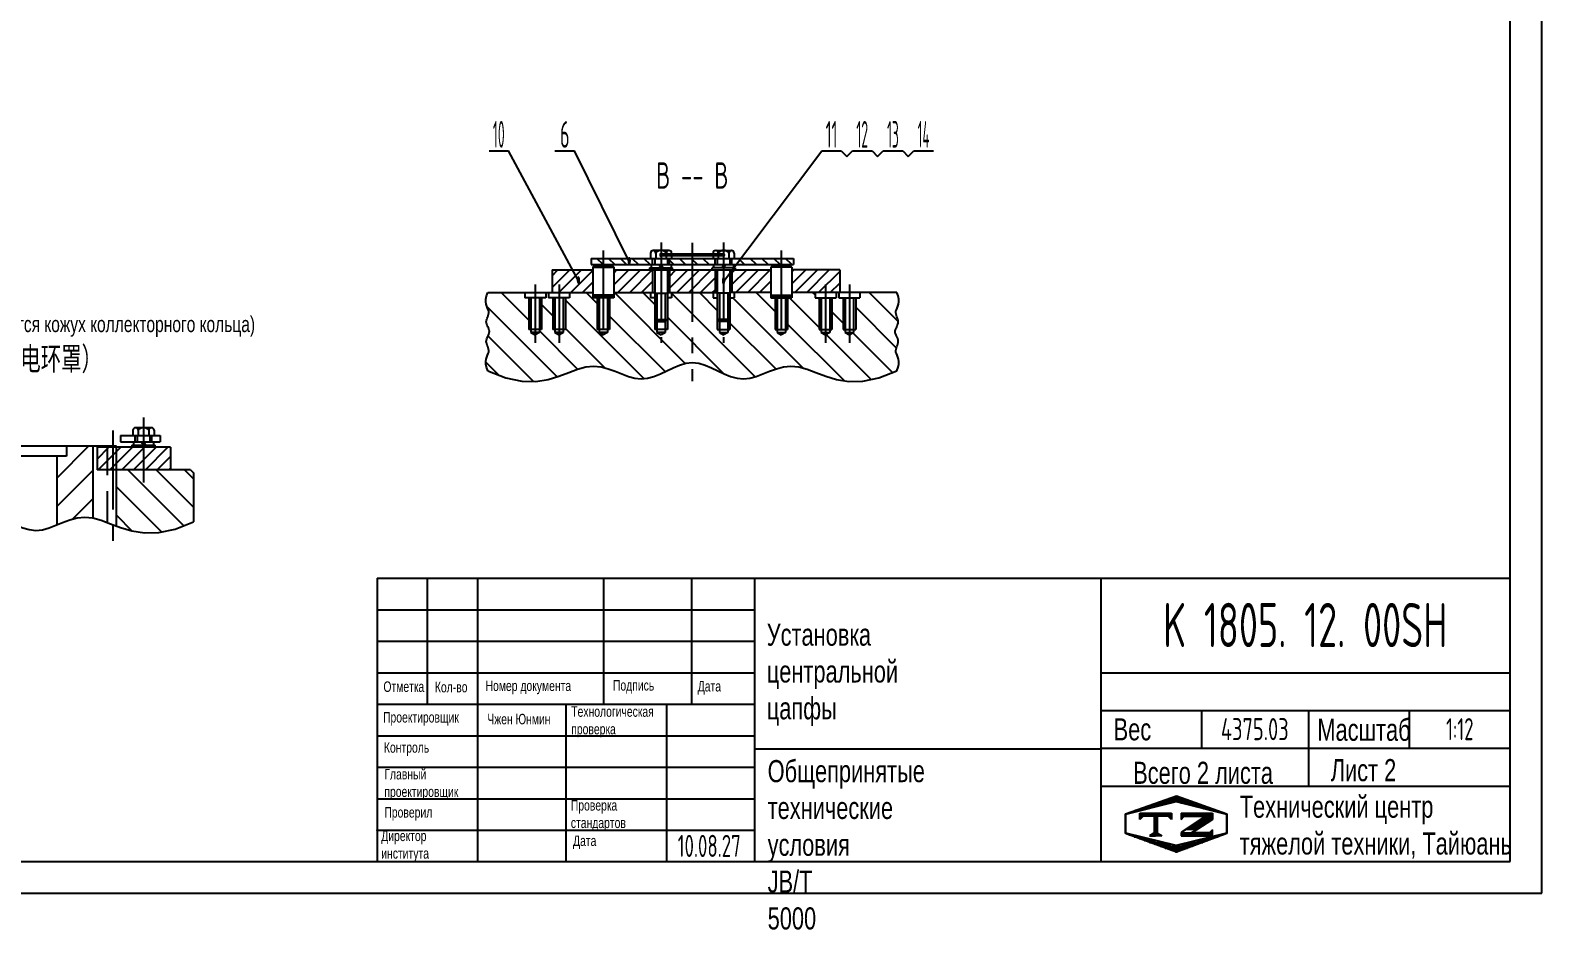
# Model space of a CAD drawing. Header units: millimetres. Extents: x 0 to 5040, y -69 to 3564.
# Drawn here: x 2164 to 5040, y -69 to 1641 of the extents above; entities that cross this region are included whole.
import ezdxf
from ezdxf.enums import TextEntityAlignment as Align

# ---------------------------------------------------------------- set-up
doc = ezdxf.new("R2010")
doc.units = ezdxf.units.MM
doc.header["$LTSCALE"] = 120
doc.linetypes.add('F', pattern=[0.75, 0.5, -0.25])
doc.linetypes.add('G', pattern=[2, 1.25, -0.25, 0.25, -0.25])
for name, color, linetype in [('01', 7, 'Continuous'), ('02', 1, 'Continuous'), ('04', 2, 'F'), ('05', 4, 'G'), ('11', 3, 'Continuous'), ('THICK', 7, 'Continuous')]:
    doc.layers.add(name, color=color, linetype=linetype)
doc.styles.get("Standard").update_dxf_attribs({"font": 'isocp', "width": 0.707, "bigfont": 'intecad.shx'})

# ---------------------------------------------------------------- blocks, each defined once
blk = doc.blocks.new('*U7', base_point=(2312.7, 364.8))
at = {"layer": '01', "color": 7, "linetype": 'Continuous'}
for p, q in [((2573.5, 385.2), (2649.5, 385.2)), ((2573.5, 385.2), (2573.5, 373.2)), ((2597.5, 395.2), (2597.5, 385.2)), ((2601.5, 373.2), (2601.5, 385.2)), ((2627.5, 400.2), (2602.5, 400.2)), ((2605.5, 385.2), (2605.5, 373.2)), ((2607.5, 395.2), (2607.5, 385.2)), ((2632.5, 400.2), (2627.5, 400.2)), ((2627.5, 395.2), (2627.5, 385.2)), ((2629.5, 385.2), (2629.5, 373.2)), ((2633.5, 373.2), (2633.5, 385.2)), ((2637.5, 395.2), (2637.5, 385.2)), ((2649.5, 385.2), (2649.5, 373.2)), ((2566.2, 364.8), (2059.2, 364.8)), ((2059.2, 213), (2059.2, 364.8)), ((2154.2, 364.8), (2154.2, 345.8)), ((2471.2, 345.8), (2154.2, 345.8)), ((2173, 345.8), (2173, 215.3)), ((2452.4, 345.8), (2452.4, 215.3)), ((2471.2, 364.8), (2471.2, 345.8)), ((2521.2, 364.8), (2521.2, 228.8)), ((2668.7, 363.2), (2529.2, 363.2)), ((2529.2, 363.2), (2529.2, 320.2)), ((2573.5, 373.2), (2649.5, 373.2)), ((2595.5, 367.2), (2595.5, 363.2)), ((2595.5, 367.2), (2639.5, 367.2)), ((2598.5, 373.2), (2598.5, 367.2)), ((2617.5, 367.2), (2614, 373.2)), ((2617.5, 373.2), (2621, 367.2)), ((2636.5, 373.2), (2636.5, 367.2)), ((2639.5, 363.2), (2639.5, 367.2)), ((2668.7, 363.2), (2668.7, 320.2)), ((1912.7, 314.2), (1918.7, 320.2)), ((2059.2, 320.2), (1918.7, 320.2)), ((2706.7, 320.2), (2529.2, 320.2)), ((2566.2, 213), (2566.2, 320.2)), ((2706.7, 320.2), (2712.7, 314.2)), ((1912.7, 314.2), (1912.7, 220.9)), ((2712.7, 314.2), (2712.7, 220.9))]:
    blk.add_line(p, q, dxfattribs=at)
for centre, radius, start, end in [((2602.5, 395.2), 5, 0, 180), ((2617.5, 387.7), 12.5, 36.8699, 143.1301), ((2632.5, 395.2), 5, 0, 180)]:
    blk.add_arc(centre, radius, start, end, dxfattribs=at)
blk.add_point((2617.5, 373.2), dxfattribs=at)
at = {"layer": '02'}
blk.add_lwpolyline([(1912.7, 220.9), (1947.9, 207.1), (1979, 200.8), (2006.3, 200.2), (2030.4, 203.9), (2051.8, 210.2), (2070.9, 217.5), (2088.3, 224.3), (2104.4, 228.9), (2119.6, 230.2), (2134.2, 228.5), (2148.2, 224.8), (2161.7, 219.9), (2174.8, 214.6), (2187.6, 209.8), (2200.2, 206.2), (2212.7, 204.9), (2225.2, 206.3), (2237.7, 209.9), (2250.2, 215), (2262.7, 220.9), (2275.2, 226.8), (2287.7, 231.9), (2300.2, 235.5), (2312.7, 236.9), (2325.2, 235.5), (2337.7, 231.9), (2350.2, 226.8), (2362.7, 220.9), (2375.2, 215), (2387.7, 209.9), (2400.2, 206.3), (2412.7, 204.9), (2425.2, 206.2), (2437.8, 209.8), (2450.6, 214.6), (2463.7, 219.9), (2477.2, 224.8), (2491.2, 228.5), (2505.8, 230.2), (2521, 228.9), (2537.1, 224.3), (2554.5, 217.5), (2573.6, 210.2), (2595, 203.9), (2619.1, 200.2), (2646.4, 200.8), (2677.5, 207.1), (2712.7, 220.9)], dxfattribs=at)
at = {"layer": '04', "color": 2, "linetype": 'F'}
for p, q in [((2076.7, 219.8), (2076.7, 364.8)), ((2548.7, 219.8), (2548.7, 364.8)), ((2566.2, 320.2), (2566.2, 364.8))]:
    blk.add_line(p, q, dxfattribs=at)
at = {"layer": '05', "color": 4, "linetype": 'G'}
for p, q in [((2617.5, 419.3), (2617.5, 295.8)), ((2066.2, 394.8), (2066.2, 183.6)), ((2312.7, 394.8), (2312.7, 206.7)), ((2559.2, 394.8), (2559.2, 183.6))]:
    blk.add_line(p, q, dxfattribs=at)
blk = doc.blocks.new('*U290')
at = {"layer": '01'}
for points in [[(415, 5), (415, 292)], [(25, 5), (415, 5)]]:
    blk.add_lwpolyline(points, dxfattribs=at)
at = {"layer": '02'}
for points in [[(420, 0), (420, 297)], [(0, 0), (420, 0)]]:
    blk.add_lwpolyline(points, dxfattribs=at)
blk = doc.blocks.new('*X294')
at = {"color": 0}
for p, q in [((127.06, 7.8), (132.06, 7.8)), ((127.06, 7.5), (132.06, 7.5)), ((127.06, 7.2), (127.32, 7.2)), ((127.84, 5.4), (129.64, 5.4)), ((128.3, 5.7), (130.1, 5.7)), ((128.77, 6), (130.57, 6)), ((129.23, 6.3), (131.04, 6.3)), ((129.7, 6.6), (131.51, 6.6)), ((130.16, 6.9), (131.98, 6.9)), ((130.62, 7.2), (132.06, 7.2))]:
    blk.add_line(p, q, dxfattribs=at)
blk = doc.blocks.new('*X295')
at = {"color": 0}
for p, q in [((131.84, 5.1), (132.06, 5.1)), ((127.06, 4.8), (132.06, 4.8)), ((127.06, 4.5), (132.06, 4.5))]:
    blk.add_line(p, q, dxfattribs=at)
blk = doc.blocks.new('*X293')
at = {"color": 0}
for p, q in [((122.34, 4.5), (123.72, 4.5)), ((122.82, 4.8), (123.24, 4.8))]:
    blk.add_line(p, q, dxfattribs=at)
blk = doc.blocks.new('*X292')
at = {"color": 0}
for p, q in [((120.53, 7.8), (125.53, 7.8)), ((120.53, 7.5), (125.53, 7.5)), ((120.53, 7.2), (120.79, 7.2)), ((125.27, 7.2), (125.53, 7.2))]:
    blk.add_line(p, q, dxfattribs=at)
blk = doc.blocks.new('*X291')
at = {"color": 0}
for p, q in [((124.1, 9.9), (128.52, 9.9)), ((124.97, 10.2), (127.67, 10.2)), ((125.83, 10.5), (126.82, 10.5)), ((118.22, 7.8), (118.32, 7.8)), ((118.22, 7.5), (118.27, 7.5)), ((118.94, 8.1), (119.52, 8.1)), ((119.8, 8.4), (120.72, 8.4)), ((120.66, 8.7), (121.92, 8.7)), ((121.52, 9), (123.12, 9)), ((122.38, 9.3), (124.32, 9.3)), ((123.24, 9.6), (125.52, 9.6)), ((127.02, 9.6), (129.37, 9.6)), ((128.22, 9.3), (130.22, 9.3)), ((129.42, 9), (131.07, 9)), ((130.62, 8.7), (131.92, 8.7)), ((131.82, 8.4), (132.77, 8.4)), ((133.02, 8.1), (133.62, 8.1)), ((134.22, 7.8), (134.32, 7.8)), ((134.27, 7.5), (134.32, 7.5)), ((118.22, 7.2), (118.27, 7.2)), ((118.22, 6.9), (118.27, 6.9)), ((118.22, 6.6), (118.27, 6.6)), ((118.22, 6.3), (118.27, 6.3)), ((118.22, 6), (118.27, 6)), ((118.22, 5.7), (118.27, 5.7)), ((118.22, 5.4), (118.27, 5.4)), ((118.22, 5.1), (118.27, 5.1)), ((134.27, 7.2), (134.32, 7.2)), ((134.27, 6.9), (134.32, 6.9)), ((134.27, 6.6), (134.32, 6.6)), ((134.27, 6.3), (134.32, 6.3)), ((134.27, 6), (134.32, 6)), ((134.27, 5.7), (134.32, 5.7)), ((134.27, 5.4), (134.32, 5.4)), ((134.27, 5.1), (134.32, 5.1)), ((118.22, 4.8), (118.27, 4.8)), ((118.79, 4.5), (119.42, 4.5)), ((119.61, 4.2), (120.62, 4.2)), ((120.43, 3.9), (121.82, 3.9)), ((121.26, 3.6), (123.02, 3.6)), ((122.08, 3.3), (124.22, 3.3)), ((122.91, 3), (125.42, 3)), ((123.73, 2.7), (128.89, 2.7)), ((127.12, 3), (129.7, 3)), ((128.32, 3.3), (130.51, 3.3)), ((129.52, 3.6), (131.32, 3.6)), ((130.72, 3.9), (132.14, 3.9)), ((131.92, 4.2), (132.95, 4.2)), ((133.12, 4.5), (133.76, 4.5)), ((134.27, 4.8), (134.32, 4.8)), ((124.55, 2.4), (128.07, 2.4)), ((125.38, 2.1), (127.26, 2.1)), ((126.2, 1.8), (126.45, 1.8))]:
    blk.add_line(p, q, dxfattribs=at)

msp = doc.modelspace()

# ---------------------------------------------------------------- hatches: boundary and pattern name
at = {"layer": '11'}
h = msp.add_hatch(dxfattribs=at)
h.set_pattern_fill('ANSI31', color=256, scale=5, angle=90, style=0)
h.set_pattern_definition([(135, (791.399, 716.827), (-11.22532, -11.22532), [])])
h.paths.add_polyline_path([(3254.5278, 1207.2618), (3254.5278, 1195.2618), (3348.4021, 1195.2618), (3348.4021, 1207.2618)])
h.paths.add_polyline_path([(3254.5278, 1195.2618), (3254.5278, 1207.2618), (3231.3656, 1207.2618), (3231.3656, 1195.2618)])
h.paths.add_polyline_path([(3423.8656, 1207.2618), (3423.8656, 1195.2618), (3467.3291, 1195.2618), (3467.3291, 1207.2618)])
h.paths.add_polyline_path([(3423.8656, 1195.2618), (3423.8656, 1207.2618), (3380.4021, 1207.2618), (3380.4021, 1195.2618)])
h.paths.add_polyline_path([(3593.2034, 1195.2618), (3593.2034, 1207.2618), (3516.5771, 1207.2618), (3507.5602, 1195.2618)])
h.paths.add_polyline_path([(3616.3656, 1195.2618), (3616.3656, 1207.2618), (3593.2034, 1207.2618), (3593.2034, 1195.2618)])
h.paths.add_polyline_path([(3298.4453, 1194.2465), (3309.8235, 1194.2465), (3309.8235, 1209.0157), (3298.4453, 1209.0157)], flags=9)
h = msp.add_hatch(dxfattribs=at)
h.set_pattern_fill('ANSI31', color=256, scale=5, style=0)
h.set_pattern_definition([(45, (791.399, 716.827), (-11.22532, 11.22532), [])])
h.paths.add_polyline_path([(3234.5278, 1142.2618), (3234.5278, 1185.2618), (3170.4337, 1185.2618), (3170.4337, 1142.2618)])
h.paths.add_polyline_path([(3170.4337, 1185.2618), (3157.1395, 1185.2618), (3157.1395, 1142.2618), (3170.4337, 1142.2618)])
h.paths.add_polyline_path([(3348.4021, 1185.2618), (3274.5278, 1185.2618), (3274.5278, 1142.2618), (3348.4021, 1142.2618)])
h.paths.add_polyline_path([(3423.8656, 1142.2618), (3423.8656, 1185.2618), (3380.4021, 1185.2618), (3380.4021, 1142.2618)])
h.paths.add_polyline_path([(3423.8656, 1142.2618), (3467.3291, 1142.2618), (3467.3291, 1185.2618), (3423.8656, 1185.2618)])
h.paths.add_polyline_path([(3499.3291, 1142.2618), (3573.2034, 1142.2618), (3573.2034, 1185.2618), (3500.0462, 1185.2618), (3499.3291, 1184.3075)])
h.paths.add_polyline_path([(3677.2975, 1142.2618), (3677.2975, 1185.2618), (3613.2034, 1185.2618), (3613.2034, 1142.2618)])
h.paths.add_polyline_path([(3704.2264, 1185.2618), (3677.2975, 1185.2618), (3677.2975, 1142.2618), (3704.2264, 1142.2618)])
h.paths.add_polyline_path([(3201.8759, 1157.5528), (3213.2541, 1157.5528), (3213.2541, 1172.322), (3201.8759, 1172.322)], flags=24)
h = msp.add_hatch(dxfattribs=at)
h.set_pattern_fill('ANSI31', color=256, scale=12, angle=90, style=0)
h.set_pattern_definition([(135, (791.4, 716.827), (-26.94077, -26.94077), [])])
h.paths.add_polyline_path([(3352.4021, 1091.2618), (3352.4021, 1132.2618), (3344.4021, 1132.2618), (3344.4021, 1142.2618), (3274.5278, 1142.2618), (3274.5278, 1132.2618), (3266.5278, 1132.2618), (3266.5278, 1072.2618), (3262.5278, 1072.2618), (3262.5278, 1066.2618), (3254.5278, 1061.643), (3246.5278, 1066.2618), (3246.5278, 1072.2618), (3242.5278, 1072.2618), (3242.5278, 1132.2618), (3234.5278, 1132.2618), (3234.5278, 1142.2618), (3190.4337, 1142.2618), (3190.4337, 1132.2618), (3182.4337, 1132.2618), (3182.4337, 1072.2618), (3178.4337, 1072.2618), (3178.4337, 1066.2618), (3170.4337, 1061.643), (3162.4337, 1066.2618), (3162.4337, 1072.2618), (3158.4337, 1072.2618), (3158.4337, 1132.2618), (3150.4337, 1132.2618), (3150.4337, 1142.2618), (3144.9222, 1142.2618), (3144.9222, 1132.2618), (3136.9222, 1132.2618), (3136.9222, 1072.2618), (3132.9222, 1072.2618), (3132.9222, 1066.2618), (3124.9222, 1061.643), (3116.9222, 1066.2618), (3116.9222, 1072.2618), (3112.9222, 1072.2618), (3112.9222, 1132.2618), (3104.9222, 1132.2618), (3104.9222, 1142.2618), (3034.9222, 1142.2618), (3032.3622, 1135.7085), (3031.1795, 1129.9361), (3031.0778, 1124.8539), (3031.7607, 1120.371), (3032.9317, 1116.3966), (3034.2946, 1112.84), (3036.3264, 1107.6246), (3036.7438, 1102.5947), (3035.4633, 1097.7602), (3033.7512, 1093.5251), (3032.8533, 1091.1429), (3032.1995, 1088.7971), (3031.9467, 1086.4694), (3032.2024, 1084.1447), (3032.8765, 1081.82), (3033.8296, 1079.4953), (3036.7433, 1073.2962), (3038.3163, 1067.8719), (3036.7433, 1062.4476), (3033.8296, 1056.2485), (3032.8765, 1053.9238), (3032.2024, 1051.5991), (3031.9467, 1049.2744), (3032.1995, 1046.9467), (3032.8533, 1044.6008), (3033.7512, 1042.2186), (3035.4633, 1037.9836), (3036.7438, 1033.1491), (3036.3264, 1028.1192), (3034.2946, 1022.9038), (3032.9317, 1019.3471), (3031.7607, 1015.3728), (3031.0778, 1010.8899), (3031.1795, 1005.8077), (3032.3622, 1000.0353), (3034.9222, 993.482), (3069.1859, 980.0969), (3099.3663, 973.9133), (3125.9384, 973.3815), (3149.3769, 976.9519), (3170.1567, 983.0747), (3188.7524, 990.2003), (3205.6389, 996.7789), (3221.2909, 1001.2609), (3236.12, 1002.4915), (3250.2844, 1000.8962), (3263.8791, 997.2955), (3276.999, 992.5096), (3289.739, 987.3592), (3302.1942, 982.6645), (3314.4595, 979.2461), (3326.6298, 977.9243), (3338.7842, 979.2613), (3350.9387, 982.7861), (3363.0932, 987.7694), (3375.2477, 993.482), (3387.4022, 999.1946), (3399.5566, 1004.1779), (3411.7111, 1007.7027), (3423.8656, 1009.0397), (3423.8656, 1142.2618), (3384.4021, 1142.2618), (3384.4021, 1132.2618), (3376.4021, 1132.2618), (3376.4021, 1091.2618), (3376.4021, 1072.2618), (3372.4021, 1072.2618), (3372.4021, 1066.2618), (3364.4021, 1061.643), (3356.4021, 1066.2618), (3356.4021, 1072.2618), (3352.4021, 1072.2618)])
h.paths.add_polyline_path([(3583.8521, 997.2955), (3597.4468, 1000.8962), (3611.6112, 1002.4915), (3626.4403, 1001.2609), (3642.0923, 996.7789), (3658.9788, 990.2003), (3677.5745, 983.0747), (3698.3543, 976.9519), (3721.7928, 973.3815), (3748.3649, 973.9133), (3778.5454, 980.0969), (3812.809, 993.482), (3815.369, 1000.0353), (3816.5517, 1005.8077), (3816.6534, 1010.8899), (3815.9705, 1015.3728), (3814.7995, 1019.3471), (3813.4366, 1022.9038), (3811.4048, 1028.1192), (3810.9874, 1033.1491), (3812.2679, 1037.9836), (3813.98, 1042.2186), (3814.8779, 1044.6008), (3815.5317, 1046.9467), (3815.7846, 1049.2744), (3815.5288, 1051.5991), (3814.8547, 1053.9238), (3813.9016, 1056.2485), (3812.809, 1058.5732), (3810.988, 1062.4476), (3809.4149, 1067.8719), (3810.988, 1073.2962), (3813.9016, 1079.4953), (3814.8547, 1081.82), (3815.5288, 1084.1447), (3815.7846, 1086.4694), (3815.5317, 1088.7971), (3814.8779, 1091.1429), (3813.98, 1093.5251), (3812.2679, 1097.7602), (3810.9874, 1102.5947), (3811.4048, 1107.6246), (3813.4366, 1112.84), (3814.7995, 1116.3966), (3815.9705, 1120.371), (3816.6534, 1124.8539), (3816.5517, 1129.9361), (3815.369, 1135.7085), (3812.809, 1142.2618), (3742.809, 1142.2618), (3742.809, 1132.2618), (3734.809, 1132.2618), (3734.809, 1072.2618), (3730.809, 1072.2618), (3730.809, 1066.2618), (3722.809, 1061.643), (3714.809, 1066.2618), (3714.809, 1072.2618), (3710.809, 1072.2618), (3710.809, 1132.2618), (3702.809, 1132.2618), (3702.809, 1142.2618), (3697.2975, 1142.2618), (3697.2975, 1132.2618), (3689.2975, 1132.2618), (3689.2975, 1072.2618), (3685.2975, 1072.2618), (3685.2975, 1066.2618), (3677.2975, 1061.643), (3669.2975, 1066.2618), (3669.2975, 1072.2618), (3665.2975, 1072.2618), (3665.2975, 1132.2618), (3657.2975, 1132.2618), (3657.2975, 1142.2618), (3613.2034, 1142.2618), (3613.2034, 1132.2618), (3605.2034, 1132.2618), (3605.2034, 1072.2618), (3601.2034, 1072.2618), (3601.2034, 1066.2618), (3593.2034, 1061.643), (3585.2034, 1066.2618), (3585.2034, 1072.2618), (3581.2034, 1072.2618), (3581.2034, 1132.2618), (3573.2034, 1132.2618), (3573.2034, 1142.2618), (3503.3291, 1142.2618), (3503.3291, 1132.2618), (3495.3291, 1132.2618), (3495.3291, 1091.2618), (3495.3291, 1072.2618), (3491.3291, 1072.2618), (3491.3291, 1066.2618), (3483.3291, 1061.643), (3475.3291, 1066.2618), (3475.3291, 1072.2618), (3471.3291, 1072.2618), (3471.3291, 1091.2618), (3471.3291, 1132.2618), (3463.3291, 1132.2618), (3463.3291, 1142.2618), (3423.8656, 1142.2618), (3423.8656, 1009.0397), (3436.0201, 1007.7027), (3448.1746, 1004.1779), (3460.329, 999.1946), (3472.4835, 993.482), (3484.638, 987.7694), (3496.7925, 982.7861), (3508.947, 979.2613), (3521.1014, 977.9243), (3533.2717, 979.2461), (3545.537, 982.6645), (3557.9922, 987.3592), (3570.7322, 992.5096)])
h = msp.add_hatch(dxfattribs=at)
h.set_pattern_fill('ANSI31', color=256, scale=12, style=0)
h.set_pattern_definition([(45, (565.936, 379.814), (-26.9408, 26.9408), [])])
h.paths.add_polyline_path([(2283.401, 849.8481), (2233.401, 849.8481), (2233.401, 830.8481), (2214.601, 830.8481), (2214.601, 700.3765), (2225.9427, 704.9616), (2239.4355, 709.8835), (2253.4167, 713.5866), (2267.9837, 715.2273), (2283.401, 713.9478)])
h = msp.add_hatch(dxfattribs=at)
h.set_pattern_fill('ANSI31', color=256, scale=5, style=0)
h.set_pattern_definition([(45, (565.936, 379.814), (-11.22532, 11.22532), [])])
h.paths.add_polyline_path([(2310.901, 848.2481), (2291.401, 848.2481), (2291.401, 805.2481), (2310.901, 805.2481)])
h.paths.add_polyline_path([(2321.401, 848.2481), (2310.901, 848.2481), (2310.901, 805.2481), (2321.401, 805.2481)])
h.paths.add_polyline_path([(2328.401, 848.2481), (2321.401, 848.2481), (2321.401, 805.2481), (2328.401, 805.2481)])
h.paths.add_polyline_path([(2328.401, 805.2481), (2379.701, 805.2481), (2379.701, 848.2481), (2328.401, 848.2481)])
h.paths.add_polyline_path([(2430.901, 805.2481), (2430.901, 848.2481), (2379.701, 848.2481), (2379.701, 805.2481)])
h = msp.add_hatch(dxfattribs=at)
h.set_pattern_fill('ANSI31', color=256, scale=12, angle=90, style=0)
h.set_pattern_definition([(135, (565.936, 379.814), (-26.9408, -26.9408), [])])
h.paths.add_polyline_path([(2328.401, 805.2481), (2328.401, 698.1022), (2335.8223, 695.2585), (2357.1927, 688.9616), (2381.2975, 685.2898), (2408.625, 685.8366), (2439.6634, 692.196), (2474.901, 705.9616), (2474.901, 799.2481), (2468.901, 805.2481)])

# ---------------------------------------------------------------- linework, layer by layer
at = {"layer": '01', "color": 7, "linetype": 'Continuous'}
for p, q in [((3344.4021, 1217.2618), (3344.4021, 1207.2618)), ((3374.4021, 1222.2618), (3349.4021, 1222.2618)), ((3354.4021, 1217.2618), (3354.4021, 1207.2618)), ((3364.4021, 1215.7618), (3483.3291, 1215.7618)), ((3483.3291, 1211.7618), (3364.4021, 1211.7618)), ((3379.4021, 1222.2618), (3374.4021, 1222.2618)), ((3374.4021, 1217.2618), (3374.4021, 1215.7618)), ((3374.4021, 1211.7618), (3374.4021, 1207.2618)), ((3384.4021, 1217.2618), (3384.4021, 1215.7618)), ((3384.4021, 1211.7618), (3384.4021, 1207.2618)), ((3463.3291, 1217.2618), (3463.3291, 1215.7618)), ((3463.3291, 1211.7618), (3463.3291, 1207.2618)), ((3468.3291, 1222.2618), (3473.3291, 1222.2618)), ((3473.3291, 1222.2618), (3498.3291, 1222.2618)), ((3473.3291, 1217.2618), (3473.3291, 1215.7618)), ((3473.3291, 1211.7618), (3473.3291, 1207.2618)), ((3493.3291, 1217.2618), (3493.3291, 1207.2618)), ((3503.3291, 1217.2618), (3503.3291, 1207.2618)), ((3157.1395, 1185.2618), (3234.5278, 1185.2618)), ((3157.1395, 1185.2618), (3157.1395, 1142.2618)), ((3231.3656, 1207.2618), (3616.3656, 1207.2618)), ((3231.3656, 1207.2618), (3231.3656, 1195.2618)), ((3231.3656, 1195.2618), (3616.3656, 1195.2618)), ((3234.5278, 1190.2618), (3238.5278, 1194.2618)), ((3234.5278, 1190.2618), (3274.5278, 1190.2618)), ((3234.5278, 1190.2618), (3234.5278, 1132.2618)), ((3238.5278, 1194.2618), (3270.5278, 1194.2618)), ((3270.5278, 1194.2618), (3274.5278, 1190.2618)), ((3274.5278, 1190.2618), (3274.5278, 1132.2618)), ((3274.5278, 1185.2618), (3573.2034, 1185.2618)), ((3342.4021, 1189.2618), (3386.4021, 1189.2618)), ((3342.4021, 1189.2618), (3342.4021, 1185.2618)), ((3345.4021, 1195.2618), (3345.4021, 1189.2618)), ((3348.4021, 1195.2618), (3348.4021, 1207.2618)), ((3348.4021, 1185.2618), (3348.4021, 1142.2618)), ((3352.4021, 1207.2618), (3352.4021, 1195.2618)), ((3352.4021, 1185.2618), (3352.4021, 1091.2618)), ((3364.4021, 1189.2618), (3360.938, 1195.2618)), ((3364.4021, 1195.2618), (3367.8662, 1189.2618)), ((3376.4021, 1207.2618), (3376.4021, 1195.2618)), ((3376.4021, 1185.2618), (3376.4021, 1091.2618)), ((3380.4021, 1195.2618), (3380.4021, 1207.2618)), ((3380.4021, 1185.2618), (3380.4021, 1142.2618)), ((3383.4021, 1195.2618), (3383.4021, 1189.2618)), ((3386.4021, 1185.2618), (3386.4021, 1189.2618)), ((3505.3291, 1189.2618), (3461.3291, 1189.2618)), ((3461.3291, 1185.2618), (3461.3291, 1189.2618)), ((3464.3291, 1195.2618), (3464.3291, 1189.2618)), ((3467.3291, 1195.2618), (3467.3291, 1207.2618)), ((3467.3291, 1185.2618), (3467.3291, 1142.2618)), ((3471.3291, 1207.2618), (3471.3291, 1195.2618)), ((3471.3291, 1185.2618), (3471.3291, 1091.2618)), ((3483.3291, 1195.2618), (3479.865, 1189.2618)), ((3483.3291, 1189.2618), (3486.7932, 1195.2618)), ((3495.3291, 1207.2618), (3495.3291, 1195.2618)), ((3495.3291, 1185.2618), (3495.3291, 1091.2618)), ((3499.3291, 1195.2618), (3499.3291, 1207.2618)), ((3499.3291, 1185.2618), (3499.3291, 1142.2618)), ((3502.3291, 1195.2618), (3502.3291, 1189.2618)), ((3505.3291, 1189.2618), (3505.3291, 1185.2618)), ((3577.2034, 1194.2618), (3573.2034, 1190.2618)), ((3613.2034, 1190.2618), (3573.2034, 1190.2618)), ((3573.2034, 1190.2618), (3573.2034, 1132.2618)), ((3609.2034, 1194.2618), (3577.2034, 1194.2618)), ((3613.2034, 1190.2618), (3609.2034, 1194.2618)), ((3613.2034, 1190.2618), (3613.2034, 1132.2618)), ((3704.2264, 1185.2618), (3613.2034, 1185.2618)), ((3616.3656, 1207.2618), (3616.3656, 1195.2618)), ((3704.2264, 1185.2618), (3704.2264, 1142.2618)), ((3034.9222, 1142.2618), (3234.5278, 1142.2618)), ((3104.9222, 1142.2618), (3104.9222, 1132.2618)), ((3144.9222, 1132.2618), (3104.9222, 1132.2618)), ((3116.9222, 1132.2618), (3116.9222, 1066.2618)), ((3132.9222, 1132.2618), (3132.9222, 1066.2618)), ((3144.9222, 1142.2618), (3144.9222, 1132.2618)), ((3150.4337, 1142.2618), (3150.4337, 1132.2618)), ((3190.4337, 1132.2618), (3150.4337, 1132.2618)), ((3162.4337, 1132.2618), (3162.4337, 1066.2618)), ((3178.4337, 1132.2618), (3178.4337, 1066.2618)), ((3190.4337, 1142.2618), (3190.4337, 1132.2618)), ((3274.5278, 1137.2618), (3234.5278, 1137.2618)), ((3234.5278, 1137.2618), (3238.5278, 1133.2618)), ((3274.5278, 1132.2618), (3234.5278, 1132.2618)), ((3270.5278, 1133.2618), (3238.5278, 1133.2618)), ((3246.5278, 1132.2618), (3246.5278, 1066.2618)), ((3262.5278, 1132.2618), (3262.5278, 1066.2618)), ((3270.5278, 1133.2618), (3274.5278, 1137.2618)), ((3274.5278, 1142.2618), (3352.4021, 1142.2618)), ((3344.4021, 1142.2618), (3344.4021, 1132.2618)), ((3352.4021, 1132.2618), (3344.4021, 1132.2618)), ((3352.4021, 1141.2618), (3376.4021, 1141.2618)), ((3376.4021, 1142.2618), (3471.3291, 1142.2618)), ((3384.4021, 1132.2618), (3376.4021, 1132.2618)), ((3384.4021, 1142.2618), (3384.4021, 1132.2618)), ((3463.3291, 1142.2618), (3463.3291, 1132.2618)), ((3463.3291, 1132.2618), (3471.3291, 1132.2618)), ((3495.3291, 1141.2618), (3471.3291, 1141.2618)), ((3573.2034, 1142.2618), (3495.3291, 1142.2618)), ((3495.3291, 1132.2618), (3503.3291, 1132.2618)), ((3503.3291, 1142.2618), (3503.3291, 1132.2618)), ((3573.2034, 1137.2618), (3613.2034, 1137.2618)), ((3577.2034, 1133.2618), (3573.2034, 1137.2618)), ((3573.2034, 1132.2618), (3613.2034, 1132.2618)), ((3577.2034, 1133.2618), (3609.2034, 1133.2618)), ((3585.2034, 1132.2618), (3585.2034, 1066.2618)), ((3601.2034, 1132.2618), (3601.2034, 1066.2618)), ((3613.2034, 1137.2618), (3609.2034, 1133.2618)), ((3812.809, 1142.2618), (3613.2034, 1142.2618)), ((3657.2975, 1142.2618), (3657.2975, 1132.2618)), ((3657.2975, 1132.2618), (3697.2975, 1132.2618)), ((3669.2975, 1132.2618), (3669.2975, 1066.2618)), ((3685.2975, 1132.2618), (3685.2975, 1066.2618)), ((3697.2975, 1142.2618), (3697.2975, 1132.2618)), ((3702.809, 1142.2618), (3702.809, 1132.2618)), ((3702.809, 1132.2618), (3742.809, 1132.2618)), ((3714.809, 1132.2618), (3714.809, 1066.2618)), ((3730.809, 1132.2618), (3730.809, 1066.2618)), ((3742.809, 1142.2618), (3742.809, 1132.2618)), ((3136.9222, 1072.2618), (3112.9222, 1072.2618)), ((3132.9222, 1066.2618), (3116.9222, 1066.2618)), ((3116.9222, 1066.2618), (3124.9222, 1061.643)), ((3132.9222, 1066.2618), (3124.9222, 1061.643)), ((3182.4337, 1072.2618), (3158.4337, 1072.2618)), ((3162.4337, 1066.2618), (3170.4337, 1061.643)), ((3178.4337, 1066.2618), (3162.4337, 1066.2618)), ((3178.4337, 1066.2618), (3170.4337, 1061.643)), ((3266.5278, 1072.2618), (3242.5278, 1072.2618)), ((3262.5278, 1066.2618), (3246.5278, 1066.2618)), ((3246.5278, 1066.2618), (3254.5278, 1061.643)), ((3262.5278, 1066.2618), (3254.5278, 1061.643)), ((3352.4021, 1091.2618), (3376.4021, 1091.2618)), ((3352.4021, 1091.2618), (3356.4021, 1087.2618)), ((3376.4021, 1072.2618), (3352.4021, 1072.2618)), ((3356.4021, 1087.2618), (3372.4021, 1087.2618)), ((3356.4021, 1087.2618), (3356.4021, 1066.2618)), ((3372.4021, 1066.2618), (3356.4021, 1066.2618)), ((3356.4021, 1066.2618), (3364.4021, 1061.643)), ((3372.4021, 1066.2618), (3364.4021, 1061.643)), ((3372.4021, 1087.2618), (3376.4021, 1091.2618)), ((3372.4021, 1087.2618), (3372.4021, 1066.2618)), ((3495.3291, 1091.2618), (3471.3291, 1091.2618)), ((3475.3291, 1087.2618), (3471.3291, 1091.2618)), ((3471.3291, 1072.2618), (3495.3291, 1072.2618)), ((3491.3291, 1087.2618), (3475.3291, 1087.2618)), ((3475.3291, 1087.2618), (3475.3291, 1066.2618)), ((3475.3291, 1066.2618), (3491.3291, 1066.2618)), ((3475.3291, 1066.2618), (3483.3291, 1061.643)), ((3491.3291, 1066.2618), (3483.3291, 1061.643)), ((3495.3291, 1091.2618), (3491.3291, 1087.2618)), ((3491.3291, 1087.2618), (3491.3291, 1066.2618)), ((3581.2034, 1072.2618), (3605.2034, 1072.2618)), ((3585.2034, 1066.2618), (3601.2034, 1066.2618)), ((3585.2034, 1066.2618), (3593.2034, 1061.643)), ((3601.2034, 1066.2618), (3593.2034, 1061.643)), ((3665.2975, 1072.2618), (3689.2975, 1072.2618)), ((3669.2975, 1066.2618), (3685.2975, 1066.2618)), ((3669.2975, 1066.2618), (3677.2975, 1061.643)), ((3685.2975, 1066.2618), (3677.2975, 1061.643)), ((3710.809, 1072.2618), (3734.809, 1072.2618)), ((3714.809, 1066.2618), (3730.809, 1066.2618)), ((3714.809, 1066.2618), (3722.809, 1061.643)), ((3730.809, 1066.2618), (3722.809, 1061.643))]:
    msp.add_line(p, q, dxfattribs=at)
for centre, radius, start, end in [((3349.4021, 1217.2618), 5, 0, 180), ((3364.4021, 1209.7618), 12.5, 36.8698976, 143.1301024), ((3364.4021, 1213.7618), 2, 90, 270), ((3379.4021, 1217.2618), 5, 0, 180), ((3468.3291, 1217.2618), 5, 0, 180), ((3483.3291, 1209.7618), 12.5, 36.8698976, 143.1301024), ((3483.3291, 1213.7618), 2, 270, 90), ((3498.3291, 1217.2618), 5, 0, 180)]:
    msp.add_arc(centre, radius, start, end, dxfattribs=at)
for p in [(3364.4021, 1195.2618), (3483.3291, 1195.2618)]:
    msp.add_point(p, dxfattribs=at)
at = {"layer": '02'}
for p, q in [((3037.0878, 1411.6267), (3074.2878, 1411.6267)), ((3207.1926, 1164.3733), (3074.2878, 1411.6267)), ((3162.5611, 1411.6267), (3199.7611, 1411.6267)), ((3303.762, 1201.067), (3199.7611, 1411.6267)), ((3483.3291, 1163.014), (3670.1377, 1411.6267)), ((3670.1377, 1411.6267), (3707.3377, 1411.6267)), ((3707.3377, 1411.6267), (3717.9443, 1401.0201)), ((3717.9443, 1401.0201), (3728.5509, 1411.6267)), ((3728.5509, 1411.6267), (3765.7509, 1411.6267)), ((3765.7509, 1411.6267), (3776.3575, 1401.0201)), ((3776.3575, 1401.0201), (3786.9641, 1411.6267)), ((3786.9641, 1411.6267), (3824.1641, 1411.6267)), ((3824.1641, 1411.6267), (3834.7708, 1401.0201)), ((3834.7708, 1401.0201), (3845.3774, 1411.6267)), ((3845.3774, 1411.6267), (3882.5774, 1411.6267))]:
    msp.add_line(p, q, dxfattribs=at)
at = {"layer": '02', "color": 1, "linetype": 'Continuous'}
for p, q in [((3112.9222, 1132.2618), (3112.9222, 1072.2618)), ((3136.9222, 1132.2618), (3136.9222, 1072.2618)), ((3158.4337, 1132.2618), (3158.4337, 1072.2618)), ((3182.4337, 1132.2618), (3182.4337, 1072.2618)), ((3242.5278, 1132.2618), (3242.5278, 1072.2618)), ((3266.5278, 1132.2618), (3266.5278, 1072.2618)), ((3356.4021, 1141.2618), (3356.4021, 1091.2618)), ((3372.4021, 1141.2618), (3372.4021, 1091.2618)), ((3475.3291, 1141.2618), (3475.3291, 1091.2618)), ((3491.3291, 1141.2618), (3491.3291, 1091.2618)), ((3581.2034, 1132.2618), (3581.2034, 1072.2618)), ((3605.2034, 1132.2618), (3605.2034, 1072.2618)), ((3665.2975, 1132.2618), (3665.2975, 1072.2618)), ((3689.2975, 1132.2618), (3689.2975, 1072.2618)), ((3710.809, 1132.2618), (3710.809, 1072.2618)), ((3734.809, 1132.2618), (3734.809, 1072.2618)), ((3352.4021, 1091.2618), (3352.4021, 1072.2618)), ((3376.4021, 1091.2618), (3376.4021, 1072.2618)), ((3471.3291, 1091.2618), (3471.3291, 1072.2618)), ((3495.3291, 1091.2618), (3495.3291, 1072.2618))]:
    msp.add_line(p, q, dxfattribs=at)
at = {"layer": '02'}
for points in [[(3034.9222, 993.482), (3032.3622, 1000.0353), (3031.1795, 1005.8077), (3031.0778, 1010.8899), (3031.7607, 1015.3728), (3032.9317, 1019.3471), (3034.2946, 1022.9038), (3035.5528, 1026.1335), (3036.41, 1029.1272), (3036.6454, 1031.9634), (3036.3403, 1034.6725), (3035.6516, 1037.2726), (3034.7363, 1039.782), (3033.7512, 1042.2186), (3032.8533, 1044.6008), (3032.1995, 1046.9467), (3031.9467, 1049.2744), (3032.2024, 1051.5991), (3032.8765, 1053.9238), (3033.8296, 1056.2485), (3034.9222, 1058.5732), (3036.0149, 1060.8978), (3036.968, 1063.2225), (3037.6421, 1065.5472), (3037.8978, 1067.8719), (3037.6421, 1070.1966), (3036.968, 1072.5213), (3036.0149, 1074.8459), (3034.9222, 1077.1706), (3033.8296, 1079.4953), (3032.8765, 1081.82), (3032.2024, 1084.1447), (3031.9467, 1086.4694), (3032.1995, 1088.7971), (3032.8533, 1091.1429), (3033.7512, 1093.5251), (3034.7363, 1095.9618), (3035.6516, 1098.4712), (3036.3403, 1101.0713), (3036.6454, 1103.7804), (3036.41, 1106.6166), (3035.5528, 1109.6103), (3034.2946, 1112.84), (3032.9317, 1116.3966), (3031.7607, 1120.371), (3031.0778, 1124.8539), (3031.1795, 1129.9361), (3032.3622, 1135.7085), (3034.9222, 1142.2618)], [(3812.809, 993.482), (3815.369, 1000.0353), (3816.5517, 1005.8077), (3816.6534, 1010.8899), (3815.9705, 1015.3728), (3814.7995, 1019.3471), (3813.4366, 1022.9038), (3812.1784, 1026.1335), (3811.3212, 1029.1272), (3811.0858, 1031.9634), (3811.3909, 1034.6725), (3812.0796, 1037.2726), (3812.9949, 1039.782), (3813.98, 1042.2186), (3814.8779, 1044.6008), (3815.5317, 1046.9467), (3815.7846, 1049.2744), (3815.5288, 1051.5991), (3814.8547, 1053.9238), (3813.9016, 1056.2485), (3812.809, 1058.5732), (3811.7164, 1060.8978), (3810.7632, 1063.2225), (3810.0891, 1065.5472), (3809.8334, 1067.8719), (3810.0891, 1070.1966), (3810.7632, 1072.5213), (3811.7164, 1074.8459), (3812.809, 1077.1706), (3813.9016, 1079.4953), (3814.8547, 1081.82), (3815.5288, 1084.1447), (3815.7846, 1086.4694), (3815.5317, 1088.7971), (3814.8779, 1091.1429), (3813.98, 1093.5251), (3812.9949, 1095.9618), (3812.0796, 1098.4712), (3811.3909, 1101.0713), (3811.0858, 1103.7804), (3811.3212, 1106.6166), (3812.1784, 1109.6103), (3813.4366, 1112.84), (3814.7995, 1116.3966), (3815.9705, 1120.371), (3816.6534, 1124.8539), (3816.5517, 1129.9361), (3815.369, 1135.7085), (3812.809, 1142.2618)], [(3034.9222, 993.482), (3069.1859, 980.0969), (3099.3663, 973.9133), (3125.9384, 973.3815), (3149.3769, 976.9519), (3170.1567, 983.0747), (3188.7524, 990.2003), (3205.6389, 996.7789), (3221.2909, 1001.2609), (3236.12, 1002.4915), (3250.2844, 1000.8962), (3263.8791, 997.2955), (3276.999, 992.5096), (3289.739, 987.3592), (3302.1942, 982.6645), (3314.4595, 979.2461), (3326.6298, 977.9243), (3338.7842, 979.2613), (3350.9387, 982.7861), (3363.0932, 987.7694), (3375.2477, 993.482), (3387.4022, 999.1946), (3399.5566, 1004.1779), (3411.7111, 1007.7027), (3423.8656, 1009.0397), (3436.0201, 1007.7027), (3448.1746, 1004.1779), (3460.329, 999.1946), (3472.4835, 993.482), (3484.638, 987.7694), (3496.7925, 982.7861), (3508.947, 979.2613), (3521.1014, 977.9243), (3533.2717, 979.2461), (3545.537, 982.6645), (3557.9922, 987.3592), (3570.7322, 992.5096), (3583.8521, 997.2955), (3597.4468, 1000.8962), (3611.6112, 1002.4915), (3626.4403, 1001.2609), (3642.0923, 996.7789), (3658.9788, 990.2003), (3677.5745, 983.0747), (3698.3543, 976.9519), (3721.7928, 973.3815), (3748.3649, 973.9133), (3778.5454, 980.0969), (3812.809, 993.482)]]:
    msp.add_lwpolyline(points, dxfattribs=at)
at = {"layer": '05', "color": 4, "linetype": 'G'}
for p, q in [((3364.4021, 1237.2618), (3364.4021, 1046.643)), ((3423.8656, 1236.7821), (3423.8656, 973.462)), ((3483.3291, 1237.2618), (3483.3291, 1046.643)), ((3254.5278, 1222.2618), (3254.5278, 1046.643)), ((3593.2034, 1222.2618), (3593.2034, 1046.643)), ((3124.9222, 1157.2618), (3124.9222, 1046.643)), ((3170.4337, 1157.2618), (3170.4337, 1046.643)), ((3677.2975, 1157.2618), (3677.2975, 1046.643)), ((3722.809, 1157.2618), (3722.809, 1046.643))]:
    msp.add_line(p, q, dxfattribs=at)
at = {"layer": '05'}
msp.add_line((3364.4021, 1228.7618), (3364.4021, 1200.7618), dxfattribs=at)
at = {"layer": 'THICK'}
for p, q in [((2824.4928, 598.8768), (2824.4928, 60)), ((2824.4928, 598.8768), (4980, 598.8768)), ((2920.2621, 598.6169), (2920.2621, 598.8768)), ((2920.2931, 359.376), (2920.2931, 598.8768)), ((3016.0934, 60), (3016.0934, 598.8768)), ((3255.5942, 359.376), (3255.5942, 598.8768)), ((3423.2448, 359.376), (3423.2448, 598.8768)), ((3542.9952, 60), (3542.9952, 598.8768)), ((4201.6224, 60), (4201.6224, 598.8768)), ((4980, 60), (4980, 598.8768)), ((2824.4928, 419.2512), (3542.9952, 419.2512)), ((4201.6224, 419.2512), (4980, 419.2512)), ((2824.4928, 359.376), (3542.9952, 359.376)), ((3183.744, 60), (3183.744, 359.376)), ((3375.3446, 60), (3375.3446, 359.376)), ((4201.6224, 347.401), (4980, 347.401)), ((4393.223, 275.5507), (4393.223, 347.401)), ((4596.7987, 203.7005), (4596.7987, 347.401)), ((4788.3994, 275.5507), (4788.3994, 347.401)), ((3542.9952, 274.5127), (4201.6224, 274.5127)), ((4201.6224, 275.5507), (4980, 275.5507)), ((4201.6224, 203.7005), (4980, 203.7005)), ((2824.4928, 60), (4980, 60))]:
    msp.add_line(p, q, dxfattribs=at)
at = {"layer": 'THICK', "color": 3}
for p, q in [((2824.4928, 539.0016), (3542.9952, 539.0016)), ((2824.4928, 479.1264), (3542.9952, 479.1264)), ((2824.4928, 299.5008), (3542.9952, 299.5008)), ((2824.4928, 239.6256), (3542.9952, 239.6256)), ((2824.4928, 179.7504), (3542.9952, 179.7504)), ((4247.7512, 151.0832), (4344.8094, 184.8885)), ((4248.3814, 150.3219), (4344.1817, 174.272)), ((4344.1817, 174.272), (4439.9821, 150.3219)), ((4344.8094, 184.8885), (4440.607, 151.0832)), ((4247.7512, 113.4364), (4247.7512, 151.0832)), ((4248.3814, 114.3968), (4248.3814, 150.3219)), ((4275.4328, 140.2246), (4275.4328, 152.1996)), ((4275.4328, 152.1996), (4335.308, 152.1996)), ((4281.4204, 146.2121), (4275.4328, 140.2246)), ((4329.3205, 146.2121), (4281.4204, 146.2121)), ((4302.7501, 146.2693), (4302.7501, 113.4244)), ((4305.3696, 146.2693), (4305.3696, 113.4244)), ((4308.3633, 146.2693), (4308.3633, 113.4244)), ((4335.308, 140.2246), (4329.3205, 146.2121)), ((4335.308, 152.1996), (4335.308, 140.2246)), ((4353.6427, 152.1996), (4353.6427, 140.2246)), ((4353.6427, 152.1996), (4413.5179, 152.1996)), ((4353.6427, 140.2246), (4359.6302, 146.2121)), ((4400.7931, 146.2121), (4353.6427, 115.7053)), ((4359.6302, 146.2121), (4400.7931, 146.2121)), ((4413.5179, 152.1996), (4413.5179, 140.2246)), ((4439.9821, 150.3219), (4439.9821, 114.3968)), ((4440.607, 151.0832), (4440.607, 113.4364)), ((2824.4928, 119.8752), (3542.9952, 119.8752)), ((4305.3696, 116.1614), (4293.7691, 108.8626)), ((4305.3696, 116.1614), (4316.9701, 108.8626)), ((4353.6427, 115.7053), (4353.6427, 108.8626)), ((4382.8414, 120.7071), (4373.6899, 114.8501)), ((4413.5162, 140.339), (4382.8414, 120.7071)), ((4413.5162, 120.8376), (4407.5287, 114.8501)), ((4413.5162, 108.8626), (4413.5162, 120.8376)), ((4344.8094, 78.0945), (4247.7512, 113.4364)), ((4344.1817, 90.4467), (4248.3814, 114.3968)), ((4293.7691, 108.8626), (4305.3696, 108.8626)), ((4316.9701, 108.8626), (4305.3696, 108.8626)), ((4439.9821, 114.3968), (4344.1817, 90.4467)), ((4440.607, 113.4364), (4344.8094, 78.0945)), ((4353.6427, 108.8626), (4413.5162, 108.8626)), ((4407.5287, 114.8501), (4373.6899, 114.8501))]:
    msp.add_line(p, q, dxfattribs=at)
for p in [(2824.4928, 119.8752), (2824.4928, 60)]:
    msp.add_point(p, dxfattribs=at)

# ---------------------------------------------------------------- block references
at = {"layer": '01', "xscale": 12, "yscale": 12, "zscale": 12}
msp.add_blockref('*U290', (0, 0), dxfattribs=at)
at = {"layer": '05'}
msp.add_blockref('*U7', (2074.901, 849.8481), dxfattribs=at)
at = {"layer": 'THICK', "color": 3, "xscale": 11.97504000000049, "yscale": 11.97503999999981, "zscale": 11.97504}
for name in ['*X291', '*X292', '*X294', '*X295', '*X293']:
    msp.add_blockref(name, (2832.0665, 57.0742), dxfattribs=at)

# ---------------------------------------------------------------- texts
at = {"layer": '01', "attachment_point": 1}
for s, insert, char_height in [('{\\Fisocp,intecad|c204;\\C3;(\\fArial|b0|i0|c204|p34;убирается кожух коллекторного кольца)}', (2033.6031, 1097.0648), 30), ('{\\fArial|b0|i0|c204|p34;Отметка}', (2836.1304, 402.819), 20), ('{\\fArial|b0|i0|c204|p34;Номер документа}', (3030.4965, 404.4954), 20), ('{\\fArial|b0|i0|c204|p34;Подпись}', (3272.8464, 405.3391), 20), ('{\\fArial|b0|i0|c204|p34;Дата}', (3434.1316, 403.6517), 20), ('{\\fArial|b0|i0|c204|p34;Кол-во}', (2934.0837, 401.9753), 20), ('{\\fArial|b0|i0|c204|p34;Технологическая\\Pпроверка}', (3193.5083, 355.4952), 20), ('{\\fArial|b0|i0|c204|p34;Проектировщик}', (2835.4343, 344.5929), 20), ('{\\fArial|b0|i0|c204|p34;\\C3;Чжен Юнмин}', (3033.9121, 341.1523), 20), ('{\\fArial|b0|i0|c204|p34;Вес}', (4225.4763, 332.6743), 42), ('{\\fArial|b0|i0|c204|p34;Контроль}', (2837.1232, 287.2215), 20), ('{\\fArial|b0|i0|c204|p34;Главный\\Pпроектировщик}', (2837.9682, 236.3955), 20), ('{\\fArial|b0|i0|c204|p34;Всего 2 листа}', (4262.631, 249.9919), 42), ('{\\fArial|b0|i0|c204|p34;Лист 2}', (4638.4001, 255.0541), 42), ('{\\fArial|b0|i0|c204|p34;Проверка\\Pстандартов}', (3192.7262, 177.2408), 20), ('{\\fArial|b0|i0|c204|p34;Технический центр\\Pтяжелой техники, Тайюань}', (4465.3925, 185.5655), 42), ('{\\fArial|b0|i0|c204|p34;Проверил}', (2837.9682, 163.8376), 20), ('{\\fArial|b0|i0|c204|p34;Директор\\Pинститута}', (2832.0573, 119.1216), 20)]:
    msp.add_mtext(s, dxfattribs=dict(at, insert=insert, char_height=char_height))
for s, insert, char_height, width in [('{\\fArial|b0|i0|c204|p34;\\C3;Установка центральной цапфы}', (3565.5323, 512.705), 42, 0.844411), ('{\\fArial|b0|i0|c204|p34;Масштаб}', (4613.0673, 331.8306), 42, 3.377696), ('{\\fArial|b0|i0|c204|p34;Общепринятые технические\\Pусловия \\fArial|b0|i0|c0|p34;JB/T 5000}', (3567.2058, 253.1668), 42, 0.844428), ('{\\fArial|b0|i0|c204|p34;Дата}', (3196.9483, 109.7451), 20, 1.688857)]:
    msp.add_mtext(s, dxfattribs=dict(at, insert=insert, char_height=char_height, width=width))
at = {"layer": '02', "width": 0.605172}
for p, p2 in [((3300.162, 1195.067), (3307.362, 1195.067)), ((3203.5926, 1158.3733), (3210.7926, 1158.3733)), ((3479.7291, 1157.014), (3486.9291, 1157.014))]:
    msp.add_text('●', height=12, dxfattribs=at).set_placement(p, p2, align=Align.FIT)
at = {"layer": '11'}
for s, height, width, p, p2 in [('10', 50.91169, 0.417217, (3044.5278, 1417.6267), (3066.8478, 1417.6267)), ('6', 50.9117, 0.600695, (3171.9924, 1417.6267), (3190.3298, 1417.6267)), ('11', 50.91169, 0.515772, (3677.5777, 1417.6267), (3699.8977, 1417.6267)), ('12', 50.91169, 0.39494, (3735.9909, 1417.6267), (3758.3109, 1417.6267)), ('13', 50.91169, 0.401684, (3794.4041, 1417.6267), (3816.7241, 1417.6267)), ('14', 50.91169, 0.381223, (3852.8174, 1417.6267), (3875.1374, 1417.6267)), ('K 1805. 12. 00SH', 84, 0.695541, (4319.6361, 468), (4860.3639, 468)), ('4375.03', 42, 0.683388, (4429.5429, 291), (4558.4571, 291)), ('1:12', 42, 0.651478, (4857.8684, 291), (4910.1316, 291)), ('10.08.27', 42, 0.642055, (3396, 69), (3516, 69))]:
    msp.add_text(s, height=height, dxfattribs=dict(at, width=width)).set_placement(p, p2, align=Align.FIT)
at = {"layer": '11', "char_height": 50, "attachment_point": 5}
for s, insert in [('B -- B', (3423.8656, 1364.9165)), ('A -- A（去掉集电环罩）', (2074.901, 1014.0991))]:
    msp.add_mtext(s, dxfattribs=dict(at, insert=insert))

doc.saveas('drawing.dxf')
